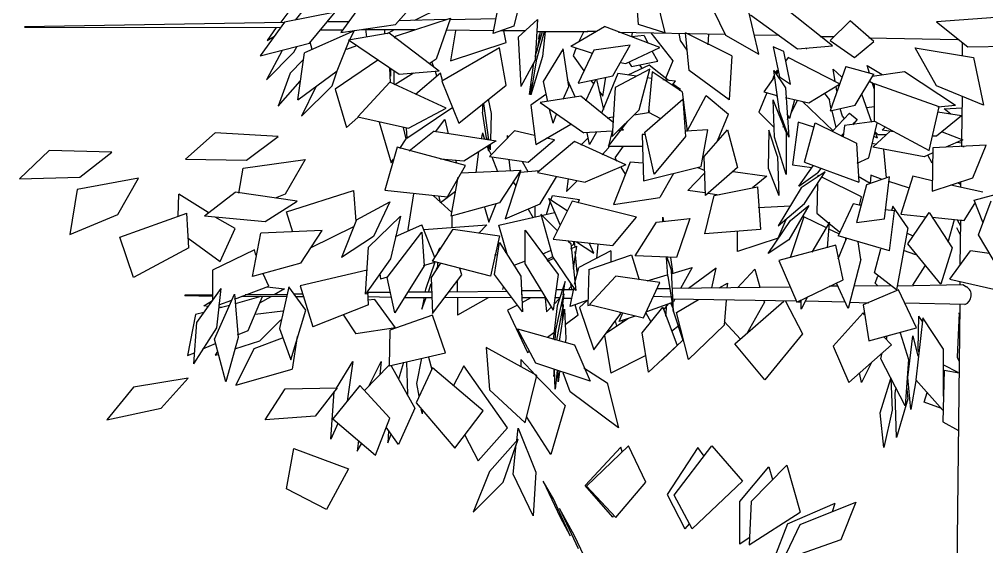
# Model space of a CAD drawing. Header units: millimetres. Extents: x 563079 to 571925, y 2063830 to 2067381.
# Drawn here: x 570791.24 to 570797.7, y 2066937.81 to 2066941.33 of the extents above; entities that cross this region are included whole.
import ezdxf

# ---------------------------------------------------------------- set-up
doc = ezdxf.new("R2010")
doc.units = ezdxf.units.MM
doc.header["$MEASUREMENT"] = 0
doc.layers.add('SO', color=48, linetype='Continuous')

# ---------------------------------------------------------------- blocks, each defined once
blk = doc.blocks.new('fasfsfsdf')
at = {"color": 99, "linetype": 'ByBlock'}
for p, q in [((596091.9422, 2065630.7686), (596091.9185, 2065631.0897)), ((596089.773, 2065630.9541), (596089.6493, 2065630.7971)), ((596090.3201, 2065630.7686), (596090.4961, 2065630.9684)), ((596091.1573, 2065630.9577), (596091.1097, 2065630.7579)), ((596092.0564, 2065630.9648), (596092.1182, 2065630.7115)), ((596090.1155, 2065630.9363), (596089.9538, 2065630.7151)), ((596090.9718, 2065630.7079), (596091.0146, 2065630.9291)), ((596092.3989, 2065630.9505), (596092.5226, 2065630.6972)), ((596092.7462, 2065630.5688), (596092.6701, 2065630.8899)), ((596089.6208, 2065630.872), (596089.5542, 2065630.7828)), ((596089.9157, 2065630.8506), (596089.5779, 2065630.7828)), ((596089.7444, 2065630.6437), (596089.9157, 2065630.8506)), ((596090.4485, 2065630.7971), (596090.6293, 2065630.8863)), ((596092.6891, 2065630.8328), (596093.0031, 2065630.6045)), ((596093.2362, 2065630.6259), (596092.9222, 2065630.8756)), ((596087.8416, 2065630.7543), (596089.5779, 2065630.7828)), ((596089.5779, 2065630.7828), (596089.4162, 2065630.5581)), ((596090.0061, 2065630.7864), (596089.8626, 2065630.7864)), ((596089.9538, 2065630.7151), (596090.3201, 2065630.7686)), ((596090.3201, 2065630.6901), (596090.6864, 2065630.8114)), ((596090.6578, 2065630.8007), (596090.3391, 2065630.7935)), ((596090.6864, 2065630.8114), (596090.5912, 2065630.5367)), ((596090.6816, 2065630.8007), (596090.9908, 2065630.8078)), ((596091.1097, 2065630.7579), (596090.9718, 2065630.7079)), ((596091.1383, 2065630.6829), (596091.2667, 2065630.8007)), ((596091.2667, 2065630.8007), (596091.2525, 2065630.5295)), ((596092.1182, 2065630.7115), (596091.9422, 2065630.7686)), ((596093.3551, 2065630.7935), (596093.2219, 2065630.6615)), ((596093.5121, 2065630.6544), (596093.3551, 2065630.7935)), ((596094.3256, 2065630.815), (596093.9307, 2065630.7864)), ((596093.9307, 2065630.7864), (596094.14, 2065630.6187)), ((596087.8416, 2065630.7507), (596089.5523, 2065630.7472)), ((596089.5236, 2065630.7472), (596089.4638, 2065630.6615)), ((596090.0441, 2065630.7258), (596089.7111, 2065630.5795)), ((596089.8183, 2065630.7329), (596089.9668, 2065630.7329)), ((596090.0061, 2065630.6651), (596090.2772, 2065630.7115)), ((596090.0156, 2065630.6651), (596090.0441, 2065630.7258)), ((596090.4485, 2065630.7329), (596090.0917, 2065630.7329)), ((596090.1203, 2065630.7365), (596090.125, 2065630.6829)), ((596090.2487, 2065630.7044), (596090.2487, 2065630.7293)), ((596090.263, 2065630.7079), (596090.3058, 2065630.7293)), ((596090.2772, 2065630.7115), (596090.6102, 2065630.4582)), ((596090.9718, 2065630.7258), (596090.6578, 2065630.7293)), ((596090.7197, 2065630.7258), (596090.6864, 2065630.526)), ((596091.1859, 2065630.7258), (596091.0194, 2065630.7258)), ((596091.0574, 2065630.6473), (596091.0431, 2065630.7258)), ((596091.2525, 2065630.5545), (596091.3, 2065630.7222)), ((596091.262, 2065630.7222), (596091.6045, 2065630.7222)), ((596091.262, 2065630.5367), (596091.3143, 2065630.7222)), ((596091.2858, 2065630.7222), (596091.262, 2065630.5866)), ((596091.2762, 2065630.6722), (596091.281, 2065630.7008)), ((596091.3191, 2065630.7222), (596091.3, 2065630.5545)), ((596091.3143, 2065630.7222), (596091.3191, 2065630.7222)), ((596091.4903, 2065630.6223), (596091.7139, 2065630.7543)), ((596091.5759, 2065630.7222), (596091.5426, 2065630.6544)), ((596091.6616, 2065630.7222), (596091.5997, 2065630.7222)), ((596092.0849, 2065630.6152), (596091.7139, 2065630.7543)), ((596092.5178, 2065630.7008), (596091.809, 2065630.7151)), ((596091.8994, 2065630.7151), (596091.8947, 2065630.6865)), ((596091.9803, 2065630.6936), (596091.8947, 2065630.6865)), ((596091.9803, 2065630.6936), (596092.0041, 2065630.6437)), ((596092.0231, 2065630.7115), (596092.1706, 2065630.526)), ((596092.2229, 2065630.6615), (596092.2134, 2065630.7079)), ((596092.5654, 2065630.5581), (596092.2562, 2065630.7115)), ((596092.28, 2065630.4617), (596092.2562, 2065630.7115)), ((596092.4084, 2065630.7044), (596092.4037, 2065630.633)), ((596092.5226, 2065630.6972), (596092.7462, 2065630.5688)), ((596092.8806, 2065630.6935), (596092.7158, 2065630.6972)), ((596089.4162, 2065630.5581), (596089.7444, 2065630.6437)), ((596089.4638, 2065630.6615), (596089.5114, 2065630.6901)), ((596089.7635, 2065630.6009), (596089.7492, 2065630.6508)), ((596089.93, 2065630.4582), (596090.0108, 2065630.658)), ((596090.0061, 2065630.6651), (596090.3438, 2065630.4368)), ((596090.3153, 2065630.6758), (596090.3201, 2065630.6901)), ((596090.6864, 2065630.526), (596091.0574, 2065630.6473)), ((596091.1383, 2065630.6829), (596091.1573, 2065630.3547)), ((596091.2762, 2065630.6794), (596091.2762, 2065630.6722)), ((596091.8852, 2065630.6294), (596091.6425, 2065630.5973)), ((596091.771, 2065630.4261), (596091.8852, 2065630.6294)), ((596092.2657, 2065630.5973), (596092.2229, 2065630.6615)), ((596093.2457, 2065630.6865), (596093.1553, 2065630.6865)), ((596093.2219, 2065630.6615), (596093.3836, 2065630.5474)), ((596093.2504, 2065630.6901), (596093.2457, 2065630.6865)), ((596093.3836, 2065630.5474), (596093.5121, 2065630.6544)), ((596093.4788, 2065630.6794), (596094.0734, 2065630.6687)), ((596094.102, 2065630.6437), (596094.102, 2065630.5581)), ((596089.5637, 2065630.5937), (596089.459, 2065630.3975)), ((596089.459, 2065630.3975), (596089.6398, 2065630.583)), ((596089.6398, 2065630.583), (596089.6636, 2065630.6223)), ((596089.6683, 2065630.2655), (596089.7111, 2065630.5795)), ((596090.0584, 2065630.6259), (596089.9918, 2065630.6009)), ((596091.0146, 2065630.6116), (596090.6293, 2065630.3904)), ((596091.0574, 2065630.3618), (596091.0146, 2065630.6116)), ((596091.438, 2065630.6045), (596091.3048, 2065630.3868)), ((596091.476, 2065630.3547), (596091.438, 2065630.6045)), ((596091.4903, 2065630.6223), (596091.633, 2065630.5759)), ((596091.5236, 2065630.608), (596091.5046, 2065630.5581)), ((596091.6425, 2065630.5973), (596091.5379, 2065630.3761)), ((596091.8566, 2065630.5081), (596092.0849, 2065630.6152)), ((596092.0707, 2065630.5224), (596092.0326, 2065630.5902)), ((596092.9127, 2065630.5866), (596092.8413, 2065630.6187)), ((596092.8413, 2065630.6187), (596092.8841, 2065630.4189)), ((596092.9555, 2065630.369), (596092.9127, 2065630.5866)), ((596093.0031, 2065630.6045), (596093.2362, 2065630.6259)), ((596093.0602, 2065630.608), (596093.0649, 2065630.608)), ((596093.0649, 2065630.608), (596093.0649, 2065630.608)), ((596093.9307, 2065630.3583), (596093.788, 2065630.6116)), ((596093.788, 2065630.6116), (596094.1781, 2065630.5474)), ((596094.14, 2065630.6187), (596094.5253, 2065630.6259)), ((596089.7016, 2065630.5295), (596089.616, 2065630.4439)), ((596090.2011, 2065630.5295), (596089.9157, 2065630.3369)), ((596090.5912, 2065630.5367), (596090.5436, 2065630.5046)), ((596090.5769, 2065630.4796), (596090.5627, 2065630.5188)), ((596091.2525, 2065630.5295), (596091.1573, 2065630.3547)), ((596091.2144, 2065630.3012), (596091.2429, 2065630.5117)), ((596091.3, 2065630.5545), (596091.2239, 2065630.2976)), ((596091.2239, 2065630.2976), (596091.262, 2065630.5367)), ((596091.5046, 2065630.5581), (596091.5759, 2065630.4582)), ((596091.8186, 2065630.5153), (596091.8566, 2065630.5081)), ((596091.8756, 2065630.5188), (596091.8947, 2065630.4867)), ((596091.8947, 2065630.4867), (596092.0707, 2065630.5224)), ((596092.1706, 2065630.526), (596092.123, 2065630.4082)), ((596092.5654, 2065630.5581), (596092.5464, 2065630.2655)), ((596092.9412, 2065630.5474), (596092.9222, 2065630.5224)), ((596093.2837, 2065630.3725), (596092.9412, 2065630.5474)), ((596094.1781, 2065630.5474), (596094.2447, 2065630.2298)), ((596089.616, 2065630.4439), (596089.5351, 2065630.2227)), ((596089.6683, 2065630.2655), (596089.93, 2065630.4582)), ((596089.8967, 2065630.3583), (596089.93, 2065630.4582)), ((596090.2868, 2065630.3797), (596090.282, 2065630.476)), ((596090.282, 2065630.476), (596090.2868, 2065630.4724)), ((596090.2868, 2065630.4724), (596090.2868, 2065630.4225)), ((596090.3105, 2065630.369), (596090.3105, 2065630.4546)), ((596090.439, 2065630.4439), (596090.3153, 2065630.3654)), ((596090.3438, 2065630.4368), (596090.6102, 2065630.4582)), ((596090.6198, 2065630.4439), (596090.4533, 2065630.3012)), ((596090.596, 2065630.4225), (596090.5865, 2065630.4546)), ((596090.634, 2065630.394), (596090.6198, 2065630.4439)), ((596091.8043, 2065630.4403), (596091.6949, 2065630.1763)), ((596092.0183, 2065630.4689), (596091.7853, 2065630.3476)), ((596091.928, 2065630.4225), (596091.8043, 2065630.4403)), ((596092.0136, 2065630.4974), (596091.8709, 2065630.4296)), ((596091.947, 2065630.1977), (596092.0183, 2065630.4689)), ((596091.966, 2065630.476), (596091.9518, 2065630.4974)), ((596092.0326, 2065630.451), (596092.0088, 2065630.187)), ((596092.142, 2065630.394), (596092.0136, 2065630.4974)), ((596092.2324, 2065630.319), (596092.0326, 2065630.451)), ((596092.5464, 2065630.2655), (596092.28, 2065630.4617)), ((596092.8841, 2065630.187), (596092.8461, 2065630.4617)), ((596092.8461, 2065630.4617), (596092.9222, 2065630.344)), ((596092.8556, 2065630.4439), (596092.8651, 2065630.4617)), ((596092.8604, 2065630.4368), (596092.8699, 2065630.4653)), ((596092.8746, 2065630.4546), (596092.8604, 2065630.4332)), ((596092.8651, 2065630.4617), (596092.8699, 2065630.4582)), ((596093.3266, 2065630.4867), (596093.2219, 2065630.1906)), ((596093.2409, 2065630.4689), (596093.298, 2065630.4189)), ((596093.2552, 2065630.3868), (596093.2409, 2065630.4689)), ((596093.3266, 2065630.4867), (596093.5121, 2065630.4368)), ((596093.3884, 2065630.2298), (596093.5121, 2065630.4368)), ((596093.4835, 2065630.4439), (596093.4693, 2065630.4938)), ((596093.4693, 2065630.4938), (596093.5692, 2065630.4332)), ((596093.5026, 2065630.4225), (596093.7166, 2065630.4546)), ((596093.7166, 2065630.4546), (596094.0592, 2065630.2298)), ((596089.5351, 2065630.2227), (596089.6826, 2065630.3904)), ((596090.282, 2065630.3832), (596090.0679, 2065630.1513)), ((596090.6578, 2065630.2084), (596090.282, 2065630.3832)), ((596090.6293, 2065630.3904), (596090.7434, 2065630.1085)), ((596091.2144, 2065630.3012), (596091.2382, 2065630.3868)), ((596091.3048, 2065630.3868), (596091.3333, 2065630.2548)), ((596091.4665, 2065630.4011), (596091.5189, 2065630.2833)), ((596091.5379, 2065630.3761), (596091.771, 2065630.4261)), ((596091.5902, 2065630.2584), (596091.6568, 2065630.4011)), ((596091.6235, 2065630.394), (596091.6425, 2065630.369)), ((596091.6568, 2065630.4011), (596091.6616, 2065630.4011)), ((596091.6616, 2065630.4011), (596091.7091, 2065630.2013)), ((596091.7044, 2065630.2905), (596091.7234, 2065630.4154)), ((596092.0279, 2065630.4082), (596091.9993, 2065630.4118)), ((596092.1896, 2065630.3904), (596092.104, 2065630.3975)), ((596092.1658, 2065630.3618), (596092.1896, 2065630.3904)), ((596092.8508, 2065630.4189), (596092.7795, 2065630.319)), ((596092.8413, 2065630.4047), (596092.8461, 2065630.4261)), ((596092.8841, 2065630.4189), (596092.9555, 2065630.369)), ((596093.2837, 2065630.369), (596093.2837, 2065630.3725)), ((596093.4835, 2065630.3904), (596093.5168, 2065630.369)), ((596093.5168, 2065630.3333), (596093.5026, 2065630.3797)), ((596093.9497, 2065630.2191), (596093.5168, 2065630.3725)), ((596093.5168, 2065630.1228), (596093.5168, 2065630.3725)), ((596089.6921, 2065630.1549), (596089.8967, 2065630.3583)), ((596089.7873, 2065630.3511), (596089.6921, 2065630.1549)), ((596089.9157, 2065630.3369), (596089.9918, 2065630.08)), ((596090.3153, 2065630.3654), (596090.3105, 2065630.369)), ((596090.7434, 2065630.1085), (596091.0574, 2065630.3618)), ((596091.438, 2065630.2691), (596091.476, 2065630.3547)), ((596091.6806, 2065630.319), (596091.7044, 2065630.2905)), ((596091.7853, 2065630.3476), (596091.7662, 2065630.0193)), ((596092.2229, 2065630.3333), (596092.1706, 2065630.369)), ((596092.2134, 2065630.3297), (596092.2229, 2065630.3333)), ((596092.2324, 2065630.319), (596092.2657, 2065630.055)), ((596092.7985, 2065630.3119), (596092.7462, 2065630.1834)), ((596092.7795, 2065630.319), (596092.8651, 2065630.2941)), ((596092.9222, 2065630.344), (596092.946, 2065630.0158)), ((596093.0792, 2065630.2441), (596093.2837, 2065630.369)), ((596093.1838, 2065630.3083), (596093.2171, 2065630.2655)), ((596093.26, 2065630.3547), (596093.2647, 2065630.3226)), ((596094.2447, 2065630.2298), (596093.9307, 2065630.3583)), ((596090.9385, 2065630.2691), (596090.9575, 2065630.1727)), ((596091.3238, 2065630.3012), (596091.2239, 2065630.2298)), ((596091.5569, 2065630.2905), (596091.2858, 2065630.2477)), ((596091.2858, 2065630.2477), (596091.5759, 2065630.0443)), ((596091.771, 2065630.1157), (596091.5569, 2065630.2905)), ((596091.9851, 2065630.0479), (596092.2372, 2065630.2691)), ((596092.2372, 2065630.2691), (596092.2562, 2065630.0193)), ((596092.2657, 2065630.055), (596092.3942, 2065630.2941)), ((596092.3942, 2065630.2941), (596092.5416, 2065630.1692)), ((596092.927, 2065630.0479), (596092.8413, 2065630.2655)), ((596092.8508, 2065630.0158), (596092.8413, 2065630.2655)), ((596092.8699, 2065630.2869), (596092.8604, 2065630.2976)), ((596092.9222, 2065630.2798), (596093.0792, 2065630.2441)), ((596092.984, 2065630.2655), (596092.9507, 2065630.1406)), ((596092.9603, 2065630.1763), (596093.0031, 2065630.2619)), ((596093.2409, 2065630.0586), (596093.0364, 2065630.2548)), ((596093.2267, 2065630.212), (596093.2171, 2065630.2655)), ((596093.4312, 2065630.3048), (596093.4978, 2065630.1157)), ((596094.102, 2065630.2869), (596094.0972, 2065629.9979)), ((596094.1067, 2065630.2833), (596094.102, 2065630.2869)), ((596090.3962, 2065630.0086), (596090.6959, 2065630.212)), ((596090.4057, 2065630.0764), (596090.6578, 2065630.2084)), ((596090.9004, 2065630.2334), (596090.9004, 2065630.1834)), ((596090.929, 2065629.9979), (596090.9004, 2065630.1834)), ((596090.9432, 2065629.9979), (596090.9099, 2065630.2405)), ((596091.2239, 2065630.2298), (596091.2572, 2065629.9658)), ((596091.3714, 2065630.1085), (596091.3476, 2065630.2013)), ((596091.7662, 2065630.0193), (596091.947, 2065630.1977)), ((596091.9137, 2065630.1656), (596092.0088, 2065630.1799)), ((596092.0088, 2065630.1799), (596092.0183, 2065630.1942)), ((596092.0088, 2065630.1834), (596092.0897, 2065630.1406)), ((596092.7462, 2065630.1834), (596092.8461, 2065630.0835)), ((596092.946, 2065630.0158), (596092.8841, 2065630.187)), ((596093.2219, 2065630.1906), (596093.3884, 2065630.2298)), ((596093.2314, 2065630.1906), (596093.26, 2065630.08)), ((596093.3028, 2065630.1549), (596093.2885, 2065630.2049)), ((596093.5168, 2065630.2191), (596093.4645, 2065630.212)), ((596093.8831, 2065629.9266), (596093.9497, 2065630.2191)), ((596093.9402, 2065630.2191), (596094.0592, 2065630.2298)), ((596094.0972, 2065630.1585), (596093.9402, 2065630.1834)), ((596093.983, 2065630.2049), (596094.102, 2065630.212)), ((596094.0259, 2065630.1692), (596093.983, 2065630.2049)), ((596089.9918, 2065630.08), (596090.0679, 2065630.1478)), ((596090.0679, 2065630.1513), (596090.4057, 2065630.0764)), ((596090.2106, 2065630.1157), (596090.2915, 2065629.8445)), ((596090.5865, 2065630.0514), (596090.6483, 2065630.1335)), ((596090.6483, 2065630.1335), (596090.6721, 2065630.0372)), ((596090.9575, 2065630.1727), (596090.9528, 2065629.9944)), ((596091.3714, 2065630.1085), (596091.3952, 2065630.1692)), ((596091.7329, 2065630.1442), (596091.771, 2065630.1513)), ((596091.7472, 2065630.1478), (596091.7424, 2065630.1406)), ((596091.7424, 2065629.9551), (596091.8709, 2065630.1228)), ((596092.4703, 2065629.9908), (596092.5416, 2065630.1692)), ((596092.9317, 2065630.1692), (596092.9507, 2065630.1406)), ((596092.9365, 2065630.1335), (596092.9412, 2065630.1478)), ((596093.0078, 2065630.1157), (596092.9698, 2065629.8302)), ((596093.1125, 2065630.0835), (596093.0078, 2065630.1157)), ((596093.0506, 2065629.8481), (596093.122, 2065630.1121)), ((596093.122, 2065630.1121), (596093.3979, 2065629.9765)), ((596093.2362, 2065630.055), (596093.3503, 2065630.1763)), ((596093.317, 2065630.1406), (596093.3028, 2065630.1549)), ((596093.5168, 2065630.1192), (596093.317, 2065630.0943)), ((596093.3503, 2065630.1763), (596093.4027, 2065630.1335)), ((596093.4027, 2065630.1335), (596093.3694, 2065630.0978)), ((596093.5168, 2065630.1228), (596093.8831, 2065629.9266)), ((596094.0972, 2065630.1585), (596093.9307, 2065630.0229)), ((596090.3914, 2065630.0051), (596090.3724, 2065630.08)), ((596090.3914, 2065630.0764), (596090.3962, 2065630.0086)), ((596090.5769, 2065630.055), (596090.4104, 2065629.923)), ((596090.5769, 2065630.055), (596090.9908, 2065629.9908)), ((596091.1145, 2065630.0586), (596090.948, 2065629.8873)), ((596091.2477, 2065630.0265), (596091.1145, 2065630.0586)), ((596091.2572, 2065629.9658), (596091.4903, 2065630.1014)), ((596091.7662, 2065630.055), (596091.5759, 2065630.0443)), ((596091.6616, 2065630.0479), (596091.614, 2065629.9658)), ((596091.7662, 2065630.055), (596091.7424, 2065629.9587)), ((596091.8423, 2065630.0621), (596091.8043, 2065630.0586)), ((596091.8423, 2065630.0621), (596091.8233, 2065630.0764)), ((596092.0469, 2065629.7696), (596091.9851, 2065630.0479)), ((596092.2657, 2065630.055), (596092.2514, 2065630.0586)), ((596092.261, 2065630.055), (596092.2514, 2065630.0514)), ((596092.4037, 2065630.0657), (596092.261, 2065630.055)), ((596092.3609, 2065629.8195), (596092.4037, 2065630.0657)), ((596092.3799, 2065629.8873), (596092.5369, 2065630.0657)), ((596092.5369, 2065630.0657), (596092.6035, 2065629.8124)), ((596092.8128, 2065630.0621), (596092.808, 2065629.8088)), ((596092.8699, 2065629.8873), (596092.8128, 2065630.0621)), ((596092.9079, 2065630.0835), (596092.9127, 2065630.0943)), ((596092.927, 2065630.0479), (596092.927, 2065629.766)), ((596093.317, 2065630.0943), (596093.3075, 2065630.0193)), ((596093.3836, 2065630.1014), (596093.3741, 2065630.1085)), ((596093.4788, 2065629.8766), (596093.5359, 2065630.1085)), ((596093.5073, 2065629.948), (596093.6215, 2065630.055)), ((596093.5216, 2065630.0514), (596093.5406, 2065630.0336)), ((596093.5216, 2065630.0479), (596093.5359, 2065630.0122)), ((596093.5692, 2065630.0621), (596093.5882, 2065630.0835)), ((596093.6453, 2065630.0514), (596093.5692, 2065630.0621)), ((596093.9688, 2065630.0514), (596094.1067, 2065629.9979)), ((596089.1165, 2065630.0443), (596088.9167, 2065629.8695)), ((596089.5351, 2065630.0193), (596089.1165, 2065630.0443)), ((596089.3258, 2065629.8623), (596089.5351, 2065630.0193)), ((596090.3486, 2065629.9408), (596090.3914, 2065630.0051)), ((596090.9908, 2065629.9908), (596090.7767, 2065629.8552)), ((596090.9004, 2065630.0443), (596090.8909, 2065630.0051)), ((596090.9004, 2065630.0443), (596090.9147, 2065630.0015)), ((596090.9385, 2065629.9979), (596090.9385, 2065630.0122)), ((596091.0717, 2065630.0158), (596091.0669, 2065630.0265)), ((596091.0669, 2065630.0086), (596091.0669, 2065630.0265)), ((596091.2049, 2065629.8481), (596091.3809, 2065629.9979)), ((596091.5141, 2065629.9872), (596091.2667, 2065629.7803)), ((596091.3809, 2065629.9979), (596091.3286, 2065630.0086)), ((596091.8566, 2065629.8302), (596091.5141, 2065629.9872)), ((596091.6045, 2065630.0086), (596091.5569, 2065629.9622)), ((596091.614, 2065629.9658), (596091.5997, 2065630.0443)), ((596091.9851, 2065630.0336), (596091.966, 2065630.0336)), ((596091.966, 2065630.0336), (596091.9755, 2065629.7232)), ((596092.2562, 2065630.0193), (596092.0469, 2065629.7696)), ((596092.927, 2065629.766), (596092.8508, 2065630.0158)), ((596093.3075, 2065630.0372), (596093.2933, 2065630.0229)), ((596093.3075, 2065630.0265), (596093.298, 2065630.0265)), ((596093.5121, 2065630.0229), (596093.5359, 2065630.0122)), ((596093.5406, 2065630.0336), (596093.5977, 2065630.0336)), ((596093.9307, 2065630.0229), (596093.9022, 2065630.0229)), ((596094.1067, 2065629.9979), (596093.9926, 2065629.948)), ((596094.0972, 2065629.9979), (596094.0972, 2065629.9944)), ((596094.0972, 2065629.9944), (596094.0972, 2065629.9515)), ((596088.0081, 2065629.9266), (596087.8083, 2065629.7375)), ((596088.4267, 2065629.9159), (596088.0081, 2065629.9266)), ((596090.3296, 2065629.948), (596090.2487, 2065629.6625)), ((596090.7863, 2065629.8267), (596090.3296, 2065629.948)), ((596090.8576, 2065629.7803), (596090.8766, 2065629.9194)), ((596090.9432, 2065629.923), (596090.9337, 2065629.9551)), ((596090.9337, 2065629.9551), (596090.9385, 2065629.9444)), ((596090.9385, 2065629.9587), (596090.9432, 2065629.923)), ((596090.9385, 2065629.9444), (596090.9385, 2065629.9373)), ((596090.9385, 2065629.9373), (596090.9575, 2065629.898)), ((596090.9528, 2065629.9301), (596090.948, 2065629.9622)), ((596090.9528, 2065629.9301), (596090.9528, 2065629.9658)), ((596091.7424, 2065629.9444), (596091.6996, 2065629.898)), ((596091.7424, 2065629.9587), (596091.7424, 2065629.9551)), ((596091.7424, 2065629.9551), (596091.7424, 2065629.9444)), ((596091.7424, 2065629.9551), (596091.966, 2065629.9551)), ((596091.7853, 2065629.8766), (596091.8423, 2065629.9551)), ((596093.3979, 2065629.9765), (596093.4122, 2065629.7161)), ((596093.5026, 2065629.9765), (596093.5311, 2065629.9694)), ((596093.8498, 2065629.8837), (596093.5073, 2065629.948)), ((596093.5977, 2065629.7446), (596093.5787, 2065629.9337)), ((596093.9069, 2065629.9444), (596093.9022, 2065629.6554)), ((596094.2637, 2065629.9622), (596093.9069, 2065629.9444)), ((596094.0972, 2065629.9765), (596094.0687, 2065629.9801)), ((596094.1162, 2065629.9515), (596094.1067, 2065629.9515)), ((596094.1733, 2065629.7446), (596094.2637, 2065629.9622)), ((596088.2127, 2065629.7482), (596088.4267, 2065629.9159)), ((596088.9167, 2065629.8695), (596089.3258, 2065629.8623)), ((596089.302, 2065629.8088), (596089.7159, 2065629.8659)), ((596089.7159, 2065629.8659), (596089.5827, 2065629.634)), ((596090.2915, 2065629.8445), (596090.3058, 2065629.8695)), ((596090.7767, 2065629.8552), (596090.6198, 2065629.8695)), ((596090.7197, 2065629.8588), (596090.7292, 2065629.8409)), ((596090.948, 2065629.8873), (596091.2049, 2065629.8481)), ((596090.9623, 2065629.8837), (596091.0003, 2065629.7874)), ((596091.0764, 2065629.8659), (596091.086, 2065629.791)), ((596091.7853, 2065629.8766), (596091.7948, 2065629.8552)), ((596092.3894, 2065629.6269), (596092.3799, 2065629.8873)), ((596092.8699, 2065629.8873), (596092.8794, 2065629.6269)), ((596093.4027, 2065629.8409), (596093.4788, 2065629.8766)), ((596093.9022, 2065629.9087), (596093.8498, 2065629.8837)), ((596093.9022, 2065629.8409), (596093.8736, 2065629.8945)), ((596089.2735, 2065629.6411), (596089.302, 2065629.8088)), ((596090.6673, 2065629.6162), (596090.7863, 2065629.8267)), ((596090.7577, 2065629.7767), (596091.1573, 2065629.7946)), ((596091.1573, 2065629.7946), (596091.0146, 2065629.5769)), ((596091.281, 2065629.791), (596091.1526, 2065629.7803)), ((596091.2049, 2065629.7839), (596091.1668, 2065629.8516)), ((596091.8566, 2065629.8302), (596091.5855, 2065629.7161)), ((596091.8852, 2065629.8481), (596091.7757, 2065629.5662)), ((596091.8233, 2065629.816), (596091.8519, 2065629.7696)), ((596091.9708, 2065629.8409), (596091.8852, 2065629.8481)), ((596091.9755, 2065629.7232), (596092.3609, 2065629.8195)), ((596092.3371, 2065629.8124), (596092.3799, 2065629.7946)), ((596092.6035, 2065629.8124), (596092.3894, 2065629.6269)), ((596092.808, 2065629.8088), (596092.8794, 2065629.6269)), ((596092.9698, 2065629.8302), (596093.0982, 2065629.8124)), ((596093.0126, 2065629.6875), (596093.1077, 2065629.8231)), ((596093.0506, 2065629.8481), (596093.4122, 2065629.7161)), ((596093.1601, 2065629.8053), (596093.1363, 2065629.7767)), ((596087.8083, 2065629.7375), (596088.2127, 2065629.7482)), ((596088.6027, 2065629.741), (596088.1936, 2065629.6661)), ((596088.4648, 2065629.4984), (596088.6027, 2065629.741)), ((596090.6911, 2065629.4877), (596090.7387, 2065629.7482)), ((596091.1526, 2065629.7803), (596091.0527, 2065629.4699)), ((596091.2667, 2065629.7803), (596091.5855, 2065629.7161)), ((596091.2858, 2065629.5698), (596091.3952, 2065629.7517)), ((596091.4713, 2065629.7375), (596091.4618, 2065629.6518)), ((596092.1753, 2065629.7731), (596092.0849, 2065629.6126)), ((596092.2705, 2065629.659), (596092.3799, 2065629.7731)), ((596092.5749, 2065629.7874), (596092.7985, 2065629.7553)), ((596092.7985, 2065629.7553), (596092.7034, 2065629.6768)), ((596093.0126, 2065629.6875), (596093.1363, 2065629.7767)), ((596093.1886, 2065629.7839), (596093.0269, 2065629.6768)), ((596093.0506, 2065629.5733), (596093.1886, 2065629.7839)), ((596093.141, 2065629.7624), (596093.1363, 2065629.7517)), ((596093.1458, 2065629.7553), (596093.141, 2065629.7624)), ((596093.4312, 2065629.6162), (596093.1648, 2065629.7482)), ((596093.4074, 2065629.7553), (596093.4883, 2065629.7089)), ((596093.6167, 2065629.7517), (596093.4645, 2065629.6982)), ((596093.4931, 2065629.7624), (596093.4883, 2065629.7054)), ((596093.5692, 2065629.7339), (596093.4931, 2065629.7624)), ((596093.5834, 2065629.4699), (596093.6167, 2065629.7517)), ((596093.7737, 2065629.7553), (596093.6929, 2065629.502)), ((596093.9022, 2065629.7232), (596093.7737, 2065629.7553)), ((596093.9022, 2065629.6554), (596094.1733, 2065629.7446)), ((596088.1936, 2065629.6661), (596088.1461, 2065629.3664)), ((596090.2487, 2065629.6625), (596090.6673, 2065629.6162)), ((596091.124, 2065629.6911), (596091.105, 2065629.7196)), ((596091.5331, 2065629.7232), (596091.4618, 2065629.6518)), ((596092.4465, 2065629.6269), (596092.7367, 2065629.684)), ((596092.7367, 2065629.684), (596092.7557, 2065629.3985)), ((596093.0269, 2065629.6768), (596092.8746, 2065629.4235)), ((596093.1363, 2065629.7054), (596093.1315, 2065629.5091)), ((596093.4645, 2065629.6982), (596093.3979, 2065629.4449)), ((596093.7452, 2065629.6768), (596093.612, 2065629.7196)), ((596094.2399, 2065629.6483), (596094.0259, 2065629.6947)), ((596094.0734, 2065629.7125), (596094.0925, 2065629.7018)), ((596094.0925, 2065629.7161), (596094.0925, 2065629.6804)), ((596094.1828, 2065629.5948), (596094.5586, 2065629.6982)), ((596088.8691, 2065629.4877), (596088.8739, 2065629.634)), ((596089.0689, 2065629.5127), (596088.8739, 2065629.634)), ((596089.0452, 2065629.4913), (596089.2497, 2065629.6483)), ((596089.6636, 2065629.5876), (596089.2497, 2065629.6483)), ((596089.5827, 2065629.634), (596089.5161, 2065629.609)), ((596089.5922, 2065629.5163), (596090.0394, 2065629.659)), ((596090.0394, 2065629.659), (596090.0537, 2065629.4556)), ((596090.439, 2065629.6376), (596090.4009, 2065629.3985)), ((596090.6959, 2065629.5127), (596090.5722, 2065629.6233)), ((596090.6198, 2065629.5769), (596090.6102, 2065629.6197)), ((596090.7197, 2065629.6518), (596090.6198, 2065629.5769)), ((596091.3428, 2065629.6055), (596091.4665, 2065629.527)), ((596091.419, 2065629.4306), (596091.3428, 2065629.6055)), ((596091.3571, 2065629.5948), (596091.3666, 2065629.6269)), ((596091.3666, 2065629.6269), (596091.5474, 2065629.5983)), ((596091.5379, 2065629.5769), (596091.5474, 2065629.5983)), ((596091.7757, 2065629.5662), (596092.0849, 2065629.6126)), ((596092.3846, 2065629.6447), (596092.2705, 2065629.659)), ((596092.3846, 2065629.37), (596092.4465, 2065629.6269)), ((596092.4037, 2065629.6411), (596092.4798, 2065629.6304)), ((596093.4169, 2065629.5591), (596093.4312, 2065629.6162)), ((596089.4495, 2065629.452), (596089.6636, 2065629.5876)), ((596090.0584, 2065629.4627), (596090.282, 2065629.5841)), ((596090.282, 2065629.5841), (596090.1726, 2065629.3521)), ((596091.0146, 2065629.5769), (596090.6911, 2065629.4877)), ((596090.9147, 2065629.5484), (596090.9432, 2065629.4485)), ((596090.9432, 2065629.4485), (596090.9908, 2065629.5698)), ((596091.0527, 2065629.4699), (596091.2858, 2065629.5698)), ((596091.2049, 2065629.5341), (596091.2382, 2065629.477)), ((596091.2525, 2065629.4806), (596091.2525, 2065629.5555)), ((596091.3286, 2065629.4984), (596091.3524, 2065629.5805)), ((596091.4998, 2065629.5876), (596091.3714, 2065629.3343)), ((596091.928, 2065629.4806), (596091.4998, 2065629.5876)), ((596092.9555, 2065629.5555), (596092.7414, 2065629.5448)), ((596092.8746, 2065629.4235), (596093.0506, 2065629.5733)), ((596093.0792, 2065629.5591), (596092.946, 2065629.3307)), ((596092.9555, 2065629.4592), (596093.0792, 2065629.5591)), ((596093.3741, 2065629.5698), (596093.2742, 2065629.3557)), ((596093.4265, 2065629.5591), (596093.3741, 2065629.5698)), ((596093.6405, 2065629.5555), (596093.631, 2065629.5234)), ((596093.7404, 2065629.4092), (596093.6405, 2065629.5555)), ((596094.1162, 2065629.4592), (596094.1876, 2065629.5733)), ((596094.2399, 2065629.4485), (596094.1828, 2065629.5948)), ((596094.2114, 2065629.3628), (596094.297, 2065629.5912)), ((596088.1461, 2065629.3664), (596088.4648, 2065629.4984)), ((596088.4791, 2065629.3486), (596088.9262, 2065629.5091)), ((596088.9405, 2065629.2772), (596088.9262, 2065629.5091)), ((596089.0452, 2065629.4913), (596089.4495, 2065629.452)), ((596089.2497, 2065629.4057), (596089.1165, 2065629.4806)), ((596089.635, 2065629.3807), (596089.5922, 2065629.5163)), ((596090.1393, 2065629.2808), (596090.3534, 2065629.4877)), ((596090.3534, 2065629.4877), (596090.2868, 2065629.2023)), ((596090.6959, 2065629.4877), (596090.6959, 2065629.4128)), ((596091.0098, 2065629.4271), (596091.3809, 2065629.5127)), ((596091.3999, 2065629.3914), (596091.2905, 2065629.502)), ((596091.2905, 2065629.502), (596091.3666, 2065629.2201)), ((596091.771, 2065629.2915), (596091.928, 2065629.4806)), ((596092.0612, 2065629.4485), (596092.2847, 2065629.4734)), ((596092.104, 2065629.452), (596092.104, 2065629.4806)), ((596092.104, 2065629.4806), (596092.1087, 2065629.452)), ((596092.2847, 2065629.4734), (596092.1944, 2065629.213)), ((596092.8746, 2065629.3414), (596092.927, 2065629.4663)), ((596093.0459, 2065629.4842), (596092.9555, 2065629.2166)), ((596093.1934, 2065629.4128), (596093.0459, 2065629.4842)), ((596093.1315, 2065629.5091), (596093.2124, 2065629.4413)), ((596093.3979, 2065629.4449), (596093.5834, 2065629.4699)), ((596093.65, 2065629.5234), (596093.5882, 2065629.5305)), ((596093.6167, 2065629.2558), (596093.65, 2065629.5234)), ((596093.6929, 2065629.502), (596093.8641, 2065629.4842)), ((596093.7404, 2065629.3022), (596093.8831, 2065629.5127)), ((596093.8831, 2065629.5127), (596094.0354, 2065629.2772)), ((596093.9022, 2065629.4806), (596094.1162, 2065629.4592)), ((596093.9069, 2065629.4734), (596093.9069, 2065629.477)), ((596089.1498, 2065629.1845), (596089.2497, 2065629.4057)), ((596090.0394, 2065629.4164), (596089.754, 2065629.2772)), ((596090.0584, 2065629.4627), (596089.9585, 2065629.213)), ((596090.3201, 2065629.3521), (596090.4961, 2065629.4306)), ((596090.5817, 2065629.213), (596090.4961, 2065629.4306)), ((596090.5103, 2065629.3985), (596090.929, 2065629.4306)), ((596090.5674, 2065629.188), (596090.7054, 2065629.4021)), ((596090.7054, 2065629.4021), (596091.0146, 2065629.3557)), ((596090.929, 2065629.4306), (596090.8766, 2065629.3735)), ((596091.0669, 2065629.2273), (596091.0098, 2065629.4271)), ((596091.9185, 2065629.2237), (596092.0612, 2065629.4485)), ((596092.808, 2065629.238), (596092.9555, 2065629.4592)), ((596093.2171, 2065629.4485), (596093.0982, 2065629.2487)), ((596093.2029, 2065629.2772), (596093.2171, 2065629.4485)), ((596093.2124, 2065629.4413), (596093.2837, 2065629.3843)), ((596093.279, 2065629.37), (596093.2124, 2065629.4021)), ((596093.7404, 2065629.4092), (596093.6643, 2065628.9954)), ((596094.0496, 2065629.4627), (596094.0068, 2065629.3129)), ((596094.0639, 2065629.4128), (596094.0925, 2065629.3593)), ((596094.0687, 2065629.4627), (596094.0925, 2065629.4235)), ((596094.0925, 2065629.4592), (596094.0877, 2065629.1595)), ((596094.102, 2065629.4592), (596094.0925, 2065629.4592)), ((596088.5694, 2065629.0774), (596088.4791, 2065629.3486)), ((596088.9357, 2065629.3414), (596089.1498, 2065629.1845)), ((596089.3639, 2065629.0846), (596089.421, 2065629.3735)), ((596089.8301, 2065629.3914), (596089.421, 2065629.3735)), ((596089.6874, 2065629.1738), (596089.8301, 2065629.3914)), ((596090.1726, 2065629.3521), (596089.9585, 2065629.213)), ((596090.263, 2065629.0774), (596090.4961, 2065629.3807)), ((596090.4009, 2065629.3985), (596090.4104, 2065629.3914)), ((596090.4961, 2065629.3807), (596090.5103, 2065629.1559)), ((596090.5056, 2065629.395), (596090.5103, 2065629.3985)), ((596091.0146, 2065629.3557), (596090.9528, 2065629.0881)), ((596091.1859, 2065629.1666), (596091.1859, 2065629.395)), ((596091.1859, 2065629.395), (596091.4047, 2065629.0988)), ((596092.7557, 2065629.3985), (596092.3846, 2065629.37)), ((596092.6035, 2065629.2522), (596092.6035, 2065629.3843)), ((596092.8746, 2065629.3414), (596092.6035, 2065629.2522)), ((596093.6167, 2065629.2558), (596093.2742, 2065629.3557)), ((596093.2742, 2065629.2023), (596093.3313, 2065629.3379)), ((596093.3266, 2065629.3236), (596093.3266, 2065629.3379)), ((596093.7309, 2065629.3771), (596093.7737, 2065629.3557)), ((596094.4064, 2065629.0346), (596094.2114, 2065629.3628)), ((596088.9405, 2065629.2772), (596088.5694, 2065629.0774)), ((596090.1203, 2065628.9668), (596090.1393, 2065629.2808)), ((596090.6007, 2065629.2415), (596090.615, 2065629.2772)), ((596090.615, 2065629.2772), (596090.6102, 2065629.2558)), ((596090.9813, 2065629.0988), (596091.0146, 2065629.3129)), ((596091.0146, 2065629.3129), (596091.1573, 2065629.0881)), ((596091.3714, 2065629.3343), (596091.771, 2065629.2915)), ((596091.4713, 2065629.32), (596091.4903, 2065629.3058)), ((596091.4903, 2065629.3058), (596091.5236, 2065628.9918)), ((596091.5093, 2065629.2986), (596091.4903, 2065629.2879)), ((596091.4903, 2065629.2701), (596091.5284, 2065629.2879)), ((596091.5284, 2065629.2879), (596091.5046, 2065629.1381)), ((596091.5093, 2065629.2986), (596091.5093, 2065629.3165)), ((596091.5189, 2065629.2808), (596091.5141, 2065629.3165)), ((596091.5284, 2065629.3165), (596091.6425, 2065629.2415)), ((596091.6425, 2065629.2415), (596091.614, 2065629.3058)), ((596091.6711, 2065629.2986), (596091.6616, 2065629.2059)), ((596092.946, 2065629.3307), (596092.808, 2065629.238)), ((596093.26, 2065629.2951), (596092.8794, 2065629.1916)), ((596093.3075, 2065629.0631), (596093.26, 2065629.2951)), ((596093.4265, 2065629.1987), (596093.4074, 2065629.3165)), ((596093.9593, 2065629.0346), (596093.7404, 2065629.3022)), ((596094.0354, 2065629.2772), (596093.9593, 2065629.0346)), ((596089.3782, 2065629.2629), (596089.0975, 2065629.1274)), ((596089.3877, 2065629.2273), (596089.3782, 2065629.2629)), ((596091.0003, 2065629.2308), (596090.9813, 2065629.2273)), ((596091.0527, 2065629.2487), (596091.0574, 2065629.2487)), ((596091.0622, 2065629.238), (596091.0622, 2065629.2344)), ((596091.3524, 2065629.2558), (596091.3, 2065629.2344)), ((596091.3666, 2065629.2166), (596091.3286, 2065629.1952)), ((596091.5236, 2065628.9918), (596091.3666, 2065629.2201)), ((596091.5331, 2065629.1131), (596091.5189, 2065629.2522)), ((596091.7567, 2065629.2558), (596091.5426, 2065629.1452)), ((596091.6092, 2065629.1309), (596091.8947, 2065629.2308)), ((596091.7567, 2065629.2558), (596091.7567, 2065629.1809)), ((596091.8947, 2065629.2308), (596091.947, 2065629.0631)), ((596092.1944, 2065629.213), (596091.9185, 2065629.2237)), ((596092.1373, 2065629.0881), (596092.1278, 2065629.213)), ((596092.1706, 2065629.1024), (596092.1325, 2065629.213)), ((596092.1563, 2065629.213), (596092.1706, 2065629.1024)), ((596092.9603, 2065629.213), (596092.9555, 2065629.2166)), ((596093.5168, 2065629.1095), (596093.5597, 2065629.2701)), ((596093.7928, 2065629.2308), (596093.7119, 2065629.2594)), ((596094.0211, 2065629.0667), (596094.1591, 2065629.2558)), ((596094.2827, 2065629.238), (596094.1591, 2065629.2558)), ((596089.6874, 2065629.1738), (596089.3639, 2065629.0846)), ((596090.2868, 2065629.2023), (596090.1203, 2065628.9668)), ((596090.5103, 2065629.1559), (596090.3153, 2065628.8419)), ((596090.5056, 2065629.1595), (596090.5817, 2065629.1809)), ((596090.5817, 2065629.1809), (596090.5199, 2065628.9989)), ((596090.6198, 2065629.1738), (596090.5579, 2065629.0774)), ((596090.9528, 2065629.0881), (596090.5674, 2065629.188)), ((596090.6007, 2065629.1523), (596090.5912, 2065629.1309)), ((596090.6007, 2065629.1773), (596090.6007, 2065629.1523)), ((596091.1859, 2065629.188), (596091.1097, 2065629.1595)), ((596091.1859, 2065629.1666), (596091.3714, 2065628.8598)), ((596091.3333, 2065629.188), (596091.3714, 2065629.2059)), ((596091.5141, 2065629.0346), (596091.5426, 2065629.1452)), ((596092.1658, 2065629.106), (596092.299, 2065629.1452)), ((596092.299, 2065629.1452), (596092.2229, 2065629.0061)), ((596092.8794, 2065629.1916), (596092.9983, 2065628.9133)), ((596093.4265, 2065629.1987), (596093.3408, 2065628.8705)), ((596093.7737, 2065629.0275), (596093.8546, 2065629.1559)), ((596089.0975, 2065629.1274), (596089.0975, 2065628.924)), ((596089.4733, 2065629.0203), (596089.4352, 2065629.1024)), ((596090.1298, 2065629.1274), (596089.6826, 2065629.0239)), ((596090.1298, 2065629.1238), (596090.1298, 2065629.1274)), ((596090.2154, 2065629.106), (596090.2202, 2065629.0667)), ((596090.263, 2065629.081), (596090.2202, 2065629.0667)), ((596090.5674, 2065628.8384), (596090.7625, 2065629.0953)), ((596090.7625, 2065629.0953), (596090.7482, 2065629.1381)), ((596091.1668, 2065628.8491), (596090.9813, 2065629.0988)), ((596091.1573, 2065629.0881), (596091.1668, 2065628.8491)), ((596091.4047, 2065629.0988), (596091.3714, 2065628.8598)), ((596091.6092, 2065629.1309), (596091.6045, 2065628.8919)), ((596091.79, 2065629.0881), (596091.614, 2065628.899)), ((596092.0849, 2065629.0453), (596091.79, 2065629.0881)), ((596091.9993, 2065629.056), (596092.1325, 2065629.0953)), ((596092.1373, 2065629.0881), (596092.1753, 2065628.8491)), ((596092.1753, 2065628.8491), (596092.1611, 2065629.1274)), ((596092.1611, 2065629.1024), (596092.1658, 2065629.106)), ((596092.4608, 2065629.1416), (596092.2752, 2065629.0061)), ((596092.4322, 2065629.0096), (596092.4608, 2065629.1416)), ((596092.7176, 2065629.1345), (596092.6035, 2065629.0096)), ((596092.7176, 2065629.1345), (596092.7509, 2065629.0132)), ((596093.6643, 2065628.9954), (596093.5168, 2065629.1095)), ((596093.5216, 2065629.0417), (596093.5406, 2065629.0881)), ((596089.245, 2065628.9347), (596089.4733, 2065629.0203)), ((596089.4638, 2065629.0168), (596089.5779, 2065629.0025)), ((596089.6065, 2065629.0168), (596089.5446, 2065628.7385)), ((596089.7207, 2065628.8598), (596089.6065, 2065629.0168)), ((596089.6826, 2065629.0239), (596089.7682, 2065628.7492)), ((596090.3153, 2065628.8419), (596090.263, 2065629.0774)), ((596090.5389, 2065628.9811), (596090.5579, 2065629.0382)), ((596090.5579, 2065629.0774), (596090.5674, 2065628.8384)), ((596090.7339, 2065628.9847), (596090.7339, 2065629.056)), ((596091.0384, 2065629.0168), (596091.0336, 2065628.9989)), ((596091.4523, 2065629.0524), (596091.3999, 2065628.8883)), ((596091.438, 2065628.9632), (596091.4523, 2065629.0524)), ((596091.4903, 2065629.0168), (596091.4713, 2065628.9954)), ((596091.4903, 2065629.0346), (596091.4903, 2065629.0168)), ((596091.4998, 2065628.9954), (596091.4903, 2065629.031)), ((596091.9755, 2065628.8098), (596092.0849, 2065629.0453)), ((596092.4798, 2065629.0096), (596092.5369, 2065629.0417)), ((596092.5369, 2065629.0417), (596092.5321, 2065629.0096)), ((596092.9983, 2065628.9133), (596093.3075, 2065629.0631)), ((596093.2742, 2065629.0203), (596093.2171, 2065629.0203)), ((596093.3408, 2065628.8705), (596093.2647, 2065629.0417)), ((596093.6215, 2065629.0239), (596093.3789, 2065629.0203)), ((596093.5406, 2065629.0239), (596093.5216, 2065629.0417)), ((596093.6691, 2065629.0239), (596094.1067, 2065629.031)), ((596094.0211, 2065629.0667), (596094.4112, 2065628.9775)), ((596094.0877, 2065629.0489), (596094.0877, 2065629.031)), ((596094.1067, 2065629.031), (596094.1309, 2065629.0171)), ((596089.0975, 2065628.9597), (596088.912, 2065628.9597)), ((596088.912, 2065628.9597), (596088.912, 2065628.9561)), ((596089.0975, 2065628.9525), (596088.912, 2065628.9561)), ((596088.9928, 2065628.7777), (596089.1546, 2065629.0061)), ((596089.1118, 2065628.6671), (596089.245, 2065628.9668)), ((596089.126, 2065628.742), (596089.1546, 2065629.0061)), ((596089.245, 2065628.9668), (596089.2687, 2065628.6778)), ((596089.421, 2065628.9525), (596089.2497, 2065628.9026)), ((596089.5914, 2065628.9489), (596089.2925, 2065628.9525)), ((596089.5922, 2065628.9632), (596089.3163, 2065628.9632)), ((596089.3353, 2065628.7242), (596089.4305, 2065628.9525)), ((596089.4882, 2065628.9502), (596089.4115, 2065628.9062)), ((596089.5779, 2065629.0025), (596089.5099, 2065628.9632)), ((596089.6398, 2065628.9704), (596089.6993, 2065628.9704)), ((596090.1393, 2065628.8955), (596090.1345, 2065628.9882)), ((596090.2852, 2065628.9775), (596090.1345, 2065628.9775)), ((596090.1345, 2065628.9775), (596090.1345, 2065628.974)), ((596090.1345, 2065628.974), (596090.1345, 2065628.9704)), ((596090.1345, 2065628.9561), (596090.1345, 2065628.9525)), ((596090.5617, 2065628.9811), (596090.4009, 2065628.9811)), ((596090.5199, 2065628.9989), (596090.5151, 2065628.9811)), ((596091.0661, 2065628.9847), (596090.6721, 2065628.9811)), ((596091.1611, 2065628.9918), (596091.2916, 2065628.9918)), ((596091.1621, 2065628.9632), (596091.1621, 2065628.9668)), ((596091.4341, 2065628.9954), (596091.3903, 2065628.9954)), ((596091.3904, 2065628.7278), (596091.4427, 2065628.9704)), ((596091.4427, 2065628.9704), (596091.4332, 2065628.8848)), ((596091.5072, 2065628.9954), (596091.4431, 2065628.9954)), ((596091.4856, 2065628.8848), (596091.5093, 2065629.0061)), ((596092.042, 2065628.9529), (596092.1594, 2065628.9489)), ((596092.0659, 2065629.0061), (596092.1503, 2065629.0061)), ((596092.9507, 2065629.0132), (596092.1673, 2065629.0061)), ((596093.6786, 2065628.9954), (596093.4407, 2065628.8955)), ((596093.7975, 2065628.742), (596093.6786, 2065628.9954)), ((596089.0404, 2065628.8883), (596089.0975, 2065628.924)), ((596089.0689, 2065628.8848), (596089.0404, 2065628.8883)), ((596089.1403, 2065628.8955), (596089.2259, 2065628.9276)), ((596089.2117, 2065628.8919), (596089.1403, 2065628.8741)), ((596089.706, 2065628.949), (596089.6558, 2065628.949)), ((596090.1393, 2065628.8955), (596089.7682, 2065628.7492)), ((596090.2915, 2065628.9454), (596090.1345, 2065628.949)), ((596090.1821, 2065628.9311), (596090.1345, 2065628.9276)), ((596090.3201, 2065628.742), (596090.1821, 2065628.9311)), ((596090.3796, 2065628.9454), (596090.5627, 2065628.9454)), ((596090.5103, 2065628.9454), (596090.4961, 2065628.8669)), ((596090.4961, 2065628.8669), (596090.5246, 2065628.9454)), ((596091.0979, 2065628.9418), (596090.6483, 2065628.9454)), ((596090.7339, 2065628.9454), (596090.7339, 2065628.8277)), ((596090.9385, 2065628.9418), (596090.7339, 2065628.8277)), ((596091.1288, 2065628.8919), (596091.0669, 2065628.8598)), ((596091.3218, 2065628.9418), (596091.1621, 2065628.9418)), ((596091.2239, 2065628.9418), (596091.1621, 2065628.9097)), ((596091.3191, 2065628.9383), (596091.3286, 2065628.8491)), ((596091.3999, 2065628.8883), (596091.3714, 2065628.6635)), ((596091.3761, 2065628.899), (596091.4142, 2065628.9383)), ((596091.417, 2065628.9418), (596091.3828, 2065628.9418)), ((596091.438, 2065628.899), (596091.3952, 2065628.66)), ((596091.438, 2065628.899), (596091.4332, 2065628.7849)), ((596091.4951, 2065628.9383), (596091.4392, 2065628.9383)), ((596091.6045, 2065628.9276), (596091.4856, 2065628.8848)), ((596091.5379, 2065628.8277), (596091.5189, 2065628.8955)), ((596091.5474, 2065628.8776), (596091.5997, 2065628.924)), ((596091.6045, 2065628.8919), (596091.6235, 2065628.8955)), ((596091.614, 2065628.899), (596091.9755, 2065628.8098)), ((596092.1611, 2065628.9097), (596091.9946, 2065628.8491)), ((596092.1087, 2065628.8598), (596092.142, 2065628.9026)), ((596092.1278, 2065628.899), (596092.123, 2065628.8205)), ((596092.1563, 2065628.9097), (596092.1706, 2065628.8741)), ((596092.9936, 2065628.9204), (596092.1706, 2065628.9347)), ((596092.1706, 2065628.9133), (596092.1753, 2065628.9169)), ((596092.1848, 2065628.9347), (596092.1753, 2065628.9169)), ((596092.1944, 2065628.8455), (596092.3418, 2065628.9311)), ((596092.5274, 2065628.9276), (596092.5131, 2065628.7599)), ((596092.5844, 2065628.635), (596092.9127, 2065628.9204)), ((596092.6653, 2065628.7028), (596092.7842, 2065628.9169)), ((596092.7842, 2065628.9169), (596092.7795, 2065628.924)), ((596092.9222, 2065628.9204), (596093.0364, 2065628.7028)), ((596093.0126, 2065628.9204), (596093.0078, 2065628.9169)), ((596093.0078, 2065628.9169), (596093.0269, 2065628.9169)), ((596093.0269, 2065628.9204), (596093.0126, 2065628.9204)), ((596093.0269, 2065628.924), (596093.0221, 2065628.924)), ((596093.0697, 2065628.949), (596093.0269, 2065628.8669)), ((596093.0269, 2065628.8669), (596093.0269, 2065628.9276)), ((596093.0269, 2065628.9169), (596093.0269, 2065628.924)), ((596093.3218, 2065628.9133), (596093.0554, 2065628.9204)), ((596093.3503, 2065628.9133), (596093.4788, 2065628.9097)), ((596093.4407, 2065628.8955), (596093.4788, 2065628.6564)), ((596094.121, 2065628.899), (596093.7166, 2065628.9062)), ((596094.0877, 2065628.899), (596094.0211, 2065623.2369)), ((596088.9833, 2065628.8312), (596088.931, 2065628.5565)), ((596089.0404, 2065628.8455), (596088.9833, 2065628.8312)), ((596089.1593, 2065628.8776), (596089.1403, 2065628.8812)), ((596089.5684, 2065628.8526), (596089.3829, 2065628.8312)), ((596089.6208, 2065628.528), (596089.7207, 2065628.8598)), ((596089.9728, 2065628.8277), (596090.0537, 2065628.7028)), ((596090.5674, 2065628.8277), (596090.282, 2065628.7278)), ((596090.6531, 2065628.5744), (596090.5674, 2065628.8277)), ((596091.0669, 2065628.8598), (596091.2001, 2065628.5779)), ((596091.3286, 2065628.8491), (596091.3571, 2065628.8776)), ((596091.4142, 2065628.6528), (596091.4475, 2065628.8669)), ((596091.4475, 2065628.8669), (596091.457, 2065628.6707)), ((596091.5379, 2065628.8277), (596091.4523, 2065628.7634)), ((596091.5474, 2065628.8776), (596091.6425, 2065628.5958)), ((596091.6425, 2065628.5958), (596091.8233, 2065628.8384)), ((596091.8138, 2065628.7849), (596091.8376, 2065628.8419)), ((596091.9185, 2065628.8205), (596091.8138, 2065628.7849)), ((596091.8233, 2065628.8384), (596091.8186, 2065628.8455)), ((596091.966, 2065628.7099), (596092.104, 2065628.8812)), ((596091.9898, 2065628.8419), (596092.0231, 2065628.7813)), ((596092.104, 2065628.8812), (596092.1991, 2065628.6243)), ((596092.1706, 2065628.8741), (596092.1706, 2065628.8633)), ((596092.1706, 2065628.8633), (596092.2372, 2065628.66)), ((596092.2752, 2065628.5315), (596092.1944, 2065628.8455)), ((596093.4407, 2065628.8419), (596093.2409, 2065628.6207)), ((596093.4502, 2065628.8277), (596093.4407, 2065628.8419)), ((596093.8118, 2065628.8205), (596093.807, 2065628.5993)), ((596093.8118, 2065628.8205), (596093.8356, 2065628.7849)), ((596094.0829, 2065628.8419), (596094.0687, 2065628.5458)), ((596094.0829, 2065628.8348), (596094.0829, 2065628.8419)), ((596088.9738, 2065628.503), (596088.9928, 2065628.7777)), ((596089.5542, 2065628.7956), (596089.4115, 2065628.6528)), ((596091.7234, 2065628.7064), (596091.8756, 2065628.8063)), ((596091.7853, 2065628.7884), (596091.7948, 2065628.7527)), ((596091.8376, 2065628.792), (596091.8281, 2065628.7742)), ((596092.1611, 2065628.7206), (596092.2134, 2065628.7599)), ((596092.5131, 2065628.7599), (596092.2752, 2065628.5315)), ((596092.5131, 2065628.7849), (596092.6225, 2065628.6671)), ((596093.8403, 2065628.8098), (596093.7928, 2065628.396)), ((596093.9783, 2065628.5993), (596093.8403, 2065628.8098)), ((596088.9738, 2065628.503), (596089.126, 2065628.742)), ((596089.264, 2065628.6957), (596089.3353, 2065628.7242)), ((596089.5446, 2065628.7385), (596089.6208, 2065628.528)), ((596090.3201, 2065628.742), (596090.0537, 2065628.7028)), ((596090.282, 2065628.7278), (596090.2772, 2065628.4887)), ((596091.1335, 2065628.7349), (596091.5141, 2065628.6279)), ((596091.2572, 2065628.5066), (596091.1335, 2065628.7349)), ((596091.3761, 2065628.7099), (596091.3333, 2065628.6778)), ((596091.3857, 2065628.66), (596091.3904, 2065628.7278)), ((596091.7139, 2065628.6921), (596091.7567, 2065628.4388)), ((596092.0088, 2065628.4459), (596091.966, 2065628.7099)), ((596093.0364, 2065628.7028), (596092.7842, 2065628.396)), ((596093.4788, 2065628.6564), (596093.7975, 2065628.742)), ((596093.6881, 2065628.7099), (596093.7452, 2065628.5315)), ((596089.1165, 2065628.635), (596089.0309, 2065628.5993)), ((596089.1879, 2065628.3817), (596089.1118, 2065628.6671)), ((596089.2687, 2065628.6778), (596089.1879, 2065628.3817)), ((596089.4115, 2065628.6528), (596089.245, 2065628.5993)), ((596089.5637, 2065628.6743), (596089.3734, 2065628.6029)), ((596089.6636, 2065628.685), (596089.6303, 2065628.4673)), ((596091.3857, 2065628.6814), (596091.3809, 2065628.6635)), ((596091.457, 2065628.6707), (596091.4523, 2065628.6421)), ((596091.5141, 2065628.6279), (596091.6188, 2065628.3853)), ((596092.2372, 2065628.66), (596092.0992, 2065628.528)), ((596092.7842, 2065628.396), (596092.5844, 2065628.635)), ((596093.3456, 2065628.3781), (596093.631, 2065628.6279)), ((596093.631, 2065628.6279), (596093.5787, 2065628.6814)), ((596093.5977, 2065628.6635), (596093.6025, 2065628.6885)), ((596093.7404, 2065628.4102), (596093.7737, 2065628.6885)), ((596093.7737, 2065628.6885), (596093.807, 2065628.5529)), ((596088.931, 2065628.5565), (596088.9786, 2065628.5744)), ((596089.1308, 2065628.5851), (596089.1165, 2065628.5601)), ((596089.1165, 2065628.5601), (596089.1355, 2065628.5637)), ((596089.3734, 2065628.6029), (596089.2545, 2065628.3603)), ((596090.2772, 2065628.4887), (596090.6531, 2065628.5744)), ((596091.262, 2065628.4245), (596090.9242, 2065628.61)), ((596090.9242, 2065628.61), (596090.948, 2065628.3282)), ((596091.2001, 2065628.5779), (596091.2096, 2065628.5851)), ((596092.1991, 2065628.6243), (596092.0088, 2065628.4459)), ((596093.2409, 2065628.6207), (596093.3456, 2065628.3781)), ((596093.5597, 2065628.5351), (596093.5692, 2065628.5744)), ((596093.807, 2065628.5993), (596093.8118, 2065628.5851)), ((596093.9783, 2065628.2854), (596093.9783, 2065628.5993)), ((596089.9252, 2065628.3389), (596090.0346, 2065628.5173)), ((596090.0346, 2065628.5173), (596089.9966, 2065628.2532)), ((596090.144, 2065628.3567), (596090.2249, 2065628.5173)), ((596090.2249, 2065628.5173), (596090.2154, 2065628.4316)), ((596090.3724, 2065628.5101), (596090.3391, 2065628.3995)), ((596090.4009, 2065628.2996), (596090.3962, 2065628.5137)), ((596090.4628, 2065628.371), (596090.4961, 2065628.5387)), ((596090.5389, 2065628.5458), (596090.5627, 2065628.4638)), ((596091.1573, 2065628.5315), (596091.2572, 2065628.4245)), ((596091.1573, 2065628.5315), (596091.1573, 2065628.4816)), ((596091.6188, 2065628.3853), (596091.2572, 2065628.5066)), ((596091.9898, 2065628.5565), (596091.7567, 2065628.4388)), ((596092.0992, 2065628.528), (596092.0945, 2065628.528)), ((596093.4978, 2065628.5101), (596093.4312, 2065628.3781)), ((596093.7214, 2065628.2211), (596093.5597, 2065628.5351)), ((596093.7452, 2065628.5315), (596093.7214, 2065628.2211)), ((596094.0687, 2065628.5458), (596094.0829, 2065628.5173)), ((596089.2545, 2065628.3603), (596089.6303, 2065628.4673)), ((596090.2772, 2065628.4923), (596090.1107, 2065628.321)), ((596090.2915, 2065628.4887), (596090.4485, 2065628.2069)), ((596090.5674, 2065628.4745), (596090.458, 2065628.2425)), ((596090.9052, 2065628.189), (596090.5674, 2065628.4745)), ((596090.7767, 2065628.4887), (596090.7054, 2065628.3531)), ((596091.0669, 2065628.0749), (596090.7767, 2065628.4887)), ((596091.3809, 2065628.4638), (596091.3761, 2065628.4638)), ((596091.3761, 2065628.4638), (596091.3761, 2065628.4174)), ((596091.3761, 2065628.4174), (596091.3809, 2065628.4566)), ((596091.3857, 2065628.3317), (596091.3809, 2065628.4638)), ((596091.3999, 2065628.4566), (596091.3857, 2065628.3317)), ((596091.4047, 2065628.453), (596091.3999, 2065628.4566)), ((596091.4047, 2065628.3817), (596091.4047, 2065628.453)), ((596091.4142, 2065628.4495), (596091.4047, 2065628.3817)), ((596091.4856, 2065628.3139), (596091.438, 2065628.4423)), ((596091.5759, 2065628.4745), (596091.7329, 2065628.3746)), ((596093.4312, 2065628.3781), (596093.4169, 2065628.4423)), ((596093.983, 2065628.4602), (596093.9735, 2065628.1141)), ((596093.9783, 2065628.4959), (596094.0734, 2065628.4459)), ((596093.983, 2065628.4602), (596094.0829, 2065628.4423)), ((596088.9357, 2065628.4067), (596088.5694, 2065628.346)), ((596088.755, 2065628.2069), (596088.9357, 2065628.4067)), ((596090.477, 2065628.2854), (596090.4628, 2065628.371)), ((596091.1859, 2065628.107), (596091.262, 2065628.4245)), ((596091.2572, 2065628.4209), (596091.4523, 2065628.2247)), ((596091.7329, 2065628.3746), (596091.809, 2065628.0749)), ((596093.5549, 2065628.1748), (596093.6263, 2065628.4031)), ((596093.6263, 2065628.4031), (596093.6358, 2065628.1926)), ((596093.7595, 2065628.1962), (596093.7404, 2065628.4102)), ((596093.7928, 2065628.3888), (596093.7595, 2065628.1962)), ((596093.7928, 2065628.396), (596093.9735, 2065628.1926)), ((596088.5694, 2065628.346), (596088.3934, 2065628.1284)), ((596089.4495, 2065628.1284), (596089.5827, 2065628.3353)), ((596089.5827, 2065628.3353), (596089.93, 2065628.3424)), ((596089.93, 2065628.3424), (596089.7825, 2065628.1533)), ((596089.8872, 2065627.9999), (596089.9109, 2065628.3175)), ((596090.0822, 2065628.3567), (596089.9014, 2065628.1355)), ((596089.9109, 2065628.3175), (596089.9109, 2065628.3175)), ((596090.282, 2065628.1391), (596090.0822, 2065628.3567)), ((596090.948, 2065628.3282), (596091.1859, 2065628.107)), ((596091.809, 2065628.0749), (596091.4856, 2065628.3139)), ((596093.6548, 2065628.3032), (596093.6596, 2065628.3353)), ((596093.7309, 2065628.3496), (596093.7404, 2065628.2675)), ((596093.8498, 2065628.2461), (596093.8689, 2065628.3103)), ((596090.3962, 2065628.2961), (596090.4009, 2065628.2996)), ((596090.458, 2065628.2425), (596090.7149, 2065627.9393)), ((596093.6643, 2065628.0106), (596093.6548, 2065628.3032)), ((596093.7404, 2065628.2675), (596093.6643, 2065628.0106)), ((596093.964, 2065628.2033), (596093.8498, 2065628.2461)), ((596088.3934, 2065628.1284), (596088.755, 2065628.2069)), ((596090.4485, 2065628.2069), (596090.3391, 2065627.9643)), ((596090.5008, 2065628.1676), (596090.4913, 2065628.1962)), ((596090.5008, 2065628.1676), (596090.5008, 2065628.1855)), ((596090.7149, 2065627.9393), (596090.9052, 2065628.189)), ((596091.4523, 2065628.2247), (596091.3571, 2065627.8965)), ((596093.5787, 2065627.9428), (596093.5549, 2065628.1748)), ((596093.6358, 2065628.1926), (596093.5787, 2065627.9428)), ((596089.7825, 2065628.1533), (596089.4495, 2065628.1284)), ((596089.9014, 2065628.1355), (596090.1869, 2065627.8929)), ((596090.1869, 2065627.8929), (596090.282, 2065628.1391)), ((596091.3571, 2065627.8965), (596091.1954, 2065628.1462)), ((596093.9735, 2065628.1141), (596094.0782, 2065628.057)), ((596089.9347, 2065628.1034), (596089.8872, 2065627.9999)), ((596090.3391, 2065627.9643), (596090.2582, 2065628.0784)), ((596090.2725, 2065628.0534), (596090.2677, 2065627.975)), ((596090.8719, 2065627.8537), (596091.0669, 2065628.0749)), ((596091.1288, 2065627.9892), (596091.1383, 2065628.0713)), ((596091.1383, 2065628.0713), (596091.2572, 2065627.7787)), ((596090.0727, 2065627.9892), (596090.0632, 2065627.9179)), ((596090.2677, 2065627.975), (596090.2915, 2065628.032)), ((596090.7815, 2065628.0249), (596090.8719, 2065627.8537)), ((596091.1383, 2065627.9999), (596090.948, 2065627.7823)), ((596091.0384, 2065627.7109), (596091.1383, 2065627.9999)), ((596089.5922, 2065627.6681), (596089.6398, 2065627.9357)), ((596089.6398, 2065627.9357), (596090.0061, 2065627.8001)), ((596090.0632, 2065627.9179), (596090.0917, 2065627.9678)), ((596091.105, 2065627.7645), (596091.124, 2065627.9643)), ((596091.5855, 2065627.6895), (596091.8233, 2065627.9464)), ((596091.8756, 2065627.9536), (596091.595, 2065627.686)), ((596091.8328, 2065627.9143), (596091.8233, 2065627.9464)), ((596091.9898, 2065627.7109), (596091.8756, 2065627.9536)), ((596092.3371, 2065627.9428), (596092.1325, 2065627.6289)), ((596092.1801, 2065627.6253), (596092.4322, 2065627.9536)), ((596092.3799, 2065627.8858), (596092.3371, 2065627.9428)), ((596092.4322, 2065627.9536), (596092.6368, 2065627.7181)), ((596090.0061, 2065627.8001), (596089.8586, 2065627.529)), ((596092.6177, 2065627.5825), (596092.8128, 2065627.8144)), ((596092.9317, 2065627.8251), (596092.6939, 2065627.5825)), ((596092.8128, 2065627.8144), (596092.8366, 2065627.7288)), ((596092.9317, 2065627.8251), (596093.0221, 2065627.5111)), ((596090.948, 2065627.7823), (596090.8386, 2065627.5111)), ((596091.2382, 2065627.4862), (596091.105, 2065627.7645)), ((596091.2572, 2065627.7787), (596091.2382, 2065627.4862)), ((596089.8586, 2065627.529), (596089.5922, 2065627.6681)), ((596090.8386, 2065627.5111), (596091.0384, 2065627.7109)), ((596091.3048, 2065627.7181), (596091.419, 2065627.479)), ((596091.3761, 2065627.5968), (596091.3048, 2065627.7181)), ((596091.771, 2065627.479), (596091.5855, 2065627.6895)), ((596091.595, 2065627.686), (596091.79, 2065627.4755)), ((596091.79, 2065627.4755), (596091.9898, 2065627.7109)), ((596092.6368, 2065627.7181), (596092.299, 2065627.4005)), ((596091.4856, 2065627.3542), (596091.3761, 2065627.5968)), ((596092.1325, 2065627.6289), (596092.2514, 2065627.4005)), ((596092.299, 2065627.4005), (596092.1801, 2065627.6253)), ((596091.5141, 2065627.3542), (596091.4142, 2065627.5361)), ((596091.4142, 2065627.5361), (596091.5379, 2065627.2685)), ((596092.6177, 2065627.2971), (596092.6177, 2065627.5825)), ((596092.6939, 2065627.5825), (596092.6796, 2065627.2935)), ((596092.9365, 2065627.4326), (596093.2552, 2065627.5718)), ((596093.0221, 2065627.4291), (596093.3932, 2065627.5789)), ((596093.2362, 2065627.5147), (596093.2552, 2065627.5718)), ((596093.3932, 2065627.5789), (596093.2933, 2065627.3256)), ((596091.419, 2065627.479), (596091.4856, 2065627.3542)), ((596091.771, 2065627.479), (596091.7757, 2065627.4862)), ((596092.6796, 2065627.2935), (596093.0221, 2065627.5111)), ((596092.28, 2065627.4326), (596092.2514, 2065627.4005)), ((596092.9365, 2065627.4326), (596092.8461, 2065627.1972)), ((596092.9079, 2065627.19), (596093.0221, 2065627.4291)), ((596091.6235, 2065627.1258), (596091.5141, 2065627.3542)), ((596092.6796, 2065627.3399), (596092.6177, 2065627.2971)), ((596093.2933, 2065627.3256), (596092.9079, 2065627.19))]:
    blk.add_line(p, q, dxfattribs=at)
blk.add_ellipse((596094.0982, 2065628.9604), major_axis=(-0.0463, 0.0463), ratio=1, start_param=2.711518, end_param=4.975111, dxfattribs=at)

msp = doc.modelspace()

# ---------------------------------------------------------------- block references
at = {"layer": 'SO', "color": 4}
msp.add_blockref('fasfsfsdf', (-25296.56348, 1310.52598), dxfattribs=at)

doc.saveas('drawing.dxf')
